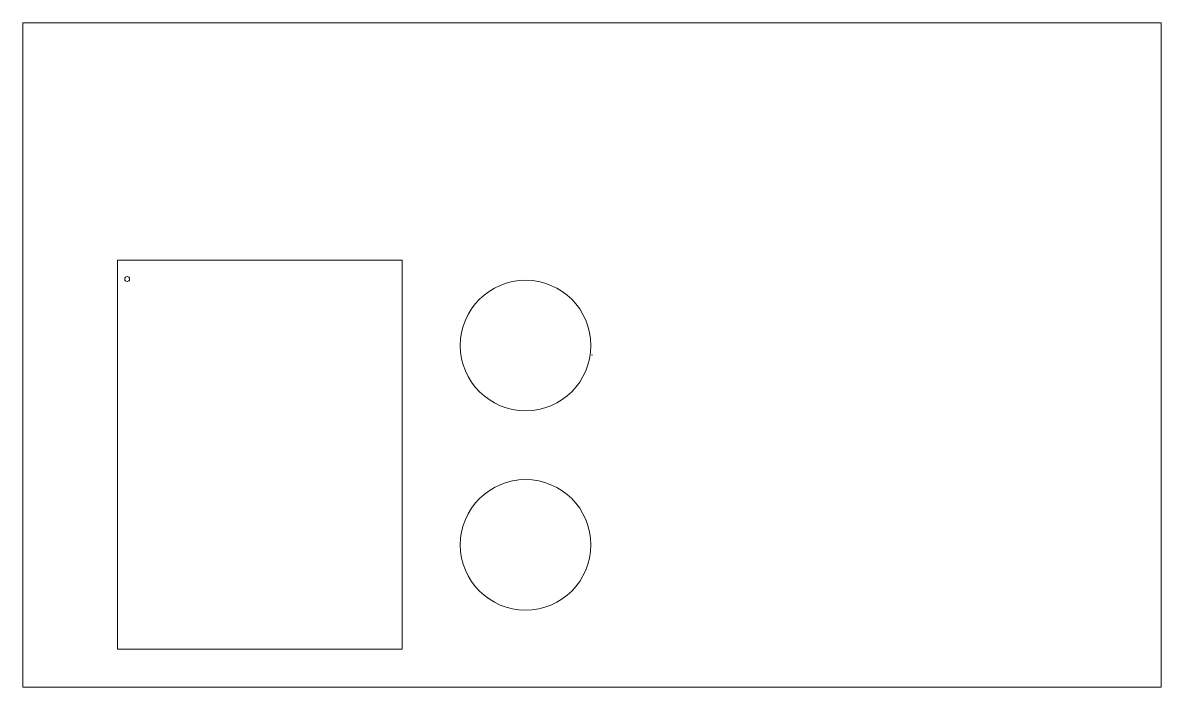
# Model space of a CAD drawing. Header units: inches. Extents: x -600 to 600, y -350 to 350.
import ezdxf

# ---------------------------------------------------------------- set-up
doc = ezdxf.new("R2010")
doc.units = ezdxf.units.IN
doc.layers.get('0').update_dxf_attribs({"linetype": 'CONTINUOUS', "lineweight": 0})

msp = doc.modelspace()

# ---------------------------------------------------------------- linework, layer by layer
for p, q in [((-600, 350), (600, 350)), ((-600, -350), (-600, 350)), ((600, 350), (600, -350)), ((-500, 100), (-200, 100)), ((-500, -310), (-500, 100)), ((-200, 100), (-200, -310)), ((-200, -310), (-500, -310)), ((600, -350), (-600, -350))]:
    msp.add_line(p, q)
for centre, radius in [((-490, 80), 2.58), ((-70, 10), 68.8), ((-70, -200), 68.8)]:
    msp.add_circle(centre, radius)
msp.add_point((0, 0))

doc.saveas('drawing.dxf')
